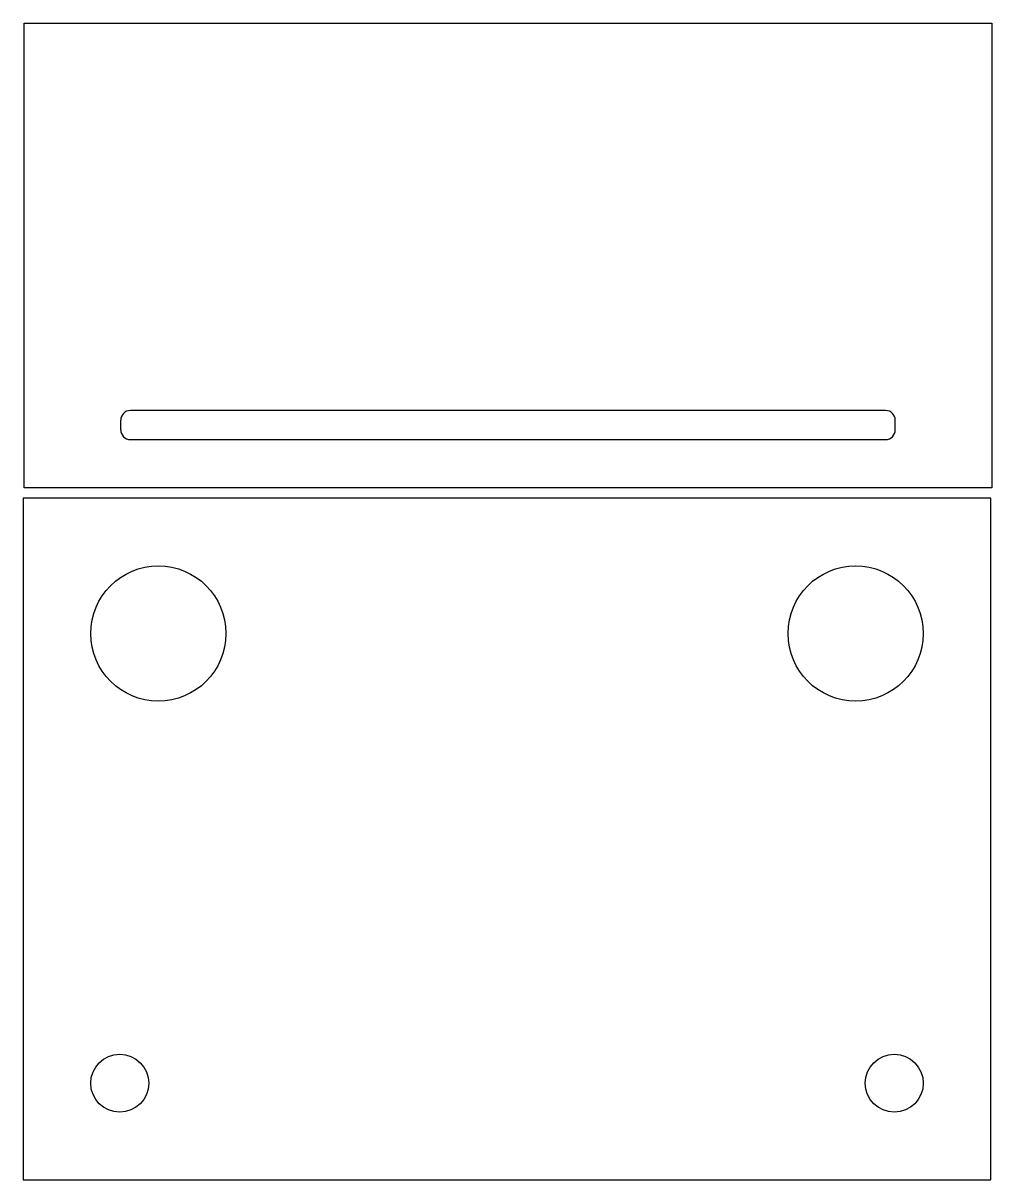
# Model space of a CAD drawing. Extents: x -501 to 502, y -353 to 845.
import ezdxf

# ---------------------------------------------------------------- set-up
doc = ezdxf.new("R2010")
doc.units = 0
doc.layers.add('View004', color=7, linetype='CONTINUOUS')
doc.layers.add('View005', color=7, linetype='CONTINUOUS')

msp = doc.modelspace()

# ---------------------------------------------------------------- linework, layer by layer
at = {"layer": 'View004'}
for p, q in [((-501, 352.75), (-501, -352.75)), ((501, 352.75), (-501, 352.75)), ((501, -352.75), (501, 352.75)), ((-501, -352.75), (501, -352.75))]:
    msp.add_line(p, q, dxfattribs=at)
for centre, radius in [((-361, 212.75), 70), ((361, 212.75), 70), ((-401, -252.75), 30), ((401, -252.75), 30)]:
    msp.add_circle(centre, radius, dxfattribs=at)
at = {"layer": 'View005'}
for p, q in [((-499.966, 844.501), (502.034, 844.501)), ((-499.966, 363.501), (-499.966, 844.501)), ((502.034, 844.501), (502.034, 363.501)), ((392.034, 443.501), (-389.966, 443.501)), ((-399.966, 423.501), (-399.966, 433.501)), ((402.034, 423.501), (402.034, 433.501)), ((-389.966, 413.501), (392.034, 413.501)), ((502.034, 363.501), (-499.966, 363.501))]:
    msp.add_line(p, q, dxfattribs=at)
for centre, start, end in [((-389.966, 433.501), 90, 180), ((392.034, 433.501), 0, 90), ((-389.966, 423.501), 180, -90), ((392.034, 423.501), -90, 0)]:
    msp.add_arc(centre, 10, start, end, dxfattribs=at)

doc.saveas('drawing.dxf')
